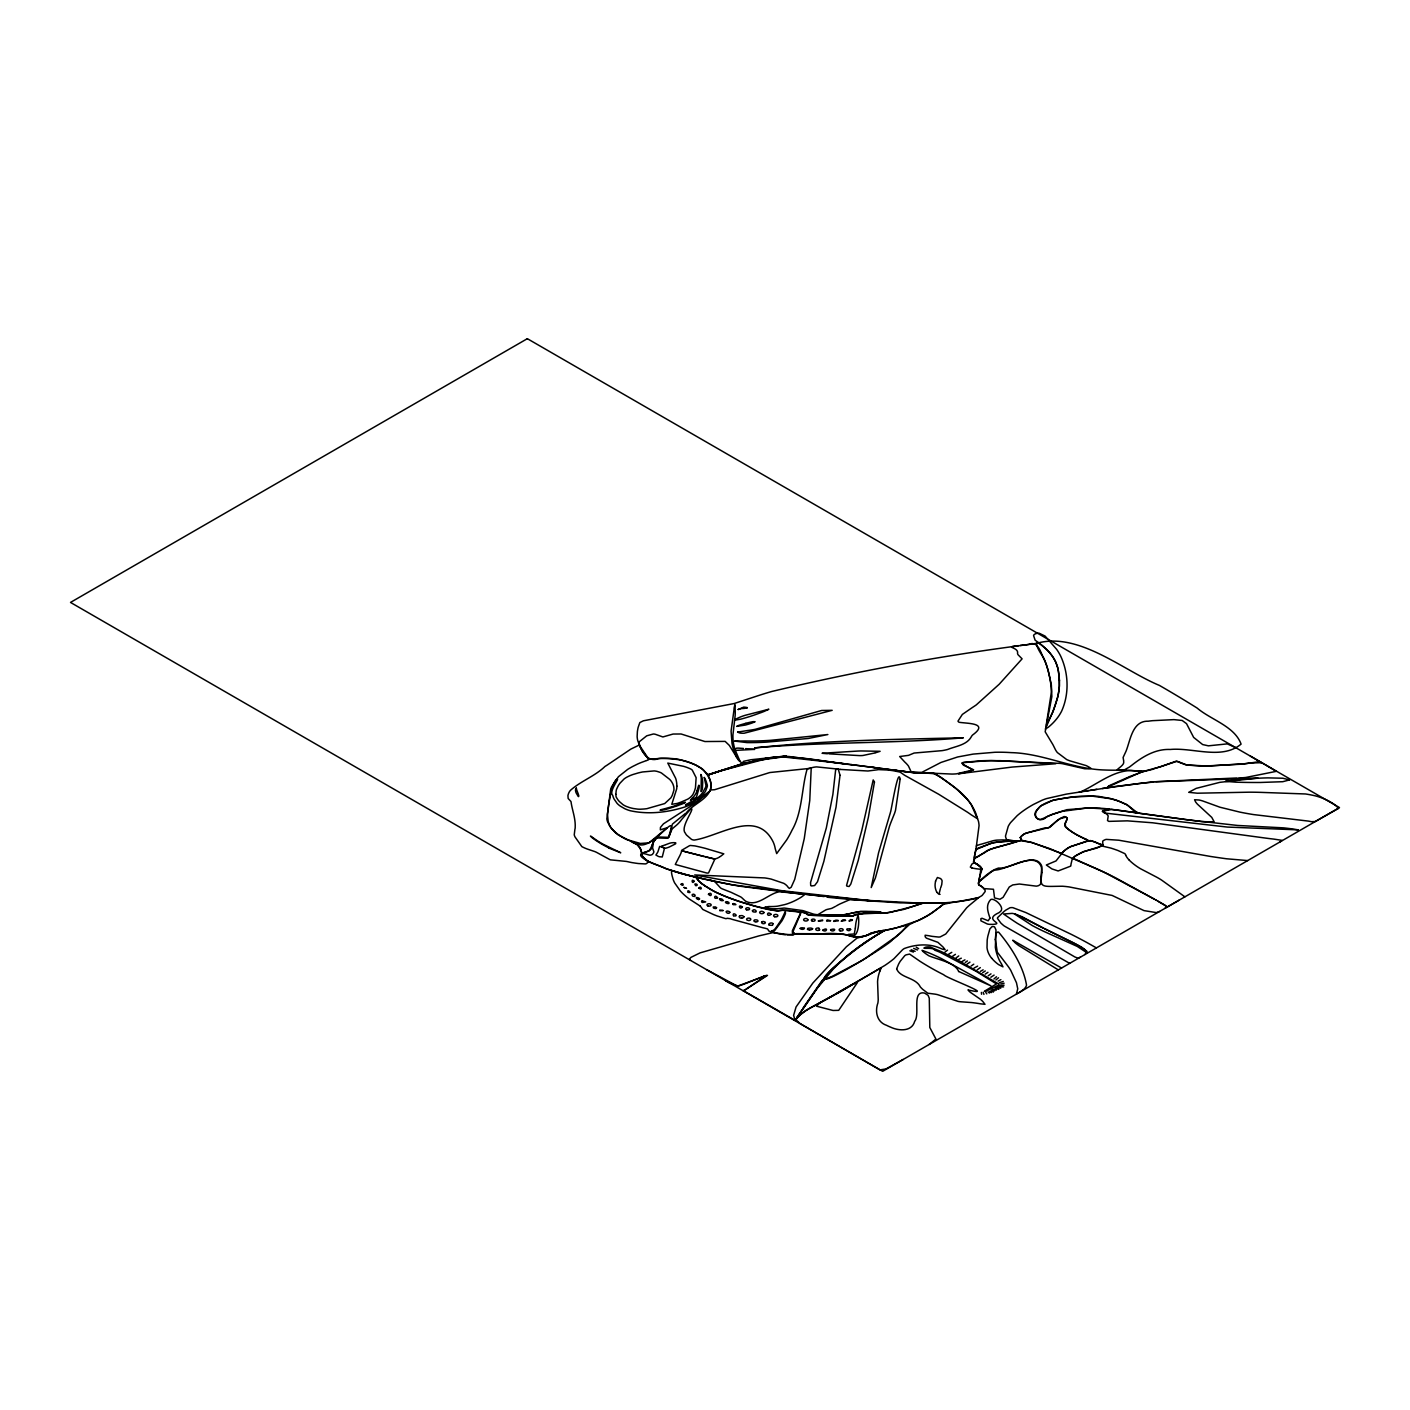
<?xml version="1.0" encoding="UTF-8"?>
<svg xmlns="http://www.w3.org/2000/svg" width="1410" height="1410" viewBox="0 0 1410 1410"><rect width="100%" height="100%" fill="white"/><g stroke="black" fill="none" stroke-linecap="round" stroke-linejoin="round"><path stroke-width="1.5" d="M862.902 943.836L884.035 930.565L879.435 931.235A93.589 54.038 0 0 0 875.663 932.151L871.715 933.261A19.652 11.351 0 0 0 870.182 933.843L865.722 935.676A14.893 8.601 0 0 1 863.396 936.293L859.589 936.822M1067.176 818.54L1066.33 820.972M812.46 928.573L811.014 928.08A8.777 5.076 0 0 0 807.824 928.344L807.401 929.313A5.869 3.384 0 0 0 808.758 929.913L809.481 929.983M700.911 774.583L700.946 774.654A28.147 16.25 0 0 1 701.493 775.976L701.845 777.033A60.507 34.933 0 0 1 702.691 782.55L702.444 787.714A46.724 26.966 0 0 1 702.11 789.935L701.087 791.592L701.246 779.73A67.821 39.163 0 0 0 701.07 776.346L700.84 774.936A14.558 8.407 0 0 1 700.788 774.601L700.858 774.513M732.865 903.863L733.57 903.581A3.595 2.08 0 0 1 735.914 904.638L733.2 904.674A4.477 2.573 0 0 1 732.847 903.863M850.547 929.49C849.102 932.874 843.25 927.868 849.631 928.926M1033.072 842.916L1061.659 853.473A26.737 15.439 0 0 1 1062.787 852.327L1063.545 851.464A39.974 23.089 0 0 1 1066.7 848.873L1068.621 847.639A20.075 11.597 0 0 1 1070.719 846.582L1080.254 843.515A79.683 46.001 0 0 0 1085.488 841.77L1090.318 840.536L1096.434 842.651A22.56 13.025 0 0 1 1097.791 843.25L1102.884 844.872L1102.673 841.347A4.142 2.397 0 0 1 1103.307 840.624L1105.158 839.69A4.776 2.749 0 0 1 1106.339 839.391L1118.817 840.219L1210.397 856.434A572.284 330.398 0 0 0 1226.541 858.778L1247.674 860.576M818.311 920.853L822.647 919.99M1065.96 821.73L1065.026 824.127A12.338 7.12 0 0 0 1064.92 824.815L1064.92 825.273A7.737 4.459 0 0 0 1065.308 826.454L1068.798 829.767A81.798 47.217 0 0 0 1075.231 833.856L1076.218 834.456A78.555 45.349 0 0 0 1080.871 836.87L1088.22 840.677L1071.265 846.405A13.906 8.037 0 0 0 1070.225 846.881L1069.89 847.04A30.192 17.431 0 0 0 1064.709 850.494A63.609 36.713 0 0 0 1063.263 851.851L1063.017 852.098M1067.317 818.505L1066.242 821.113A45.208 26.103 0 0 0 1065.29 823.087M849.137 920.871L850.723 919.532L852.398 920.043M974.574 855.359L974.328 857.756L975.843 857.386A11.174 6.451 0 0 1 976.548 857.104L977.236 856.857A12.285 7.085 0 0 0 978.558 856.311L985.66 851.605A27.777 16.039 0 0 1 989.168 849.684L1017.985 841.153M974.68 854.777L976.249 848.926L981.801 846.723A107.319 61.952 0 0 0 985.59 845.348L989.485 843.938A29.575 17.079 0 0 1 992.199 843.145L993.204 842.916A37.929 21.908 0 0 1 998.65 841.929L1014.266 841.012A6.363 3.666 0 0 0 1015.535 840.942L1017.491 841.118A2.133 1.234 0 0 0 1016.592 840.959L1015.835 840.959M976.372 846.229L979.051 825.696A77.797 44.908 0 0 0 978.505 821.484L975.914 813.605A193.364 111.637 0 0 0 973.799 808.952C965.568 792.984 949.159 783.396 934.883 773.508L917.046 772.856A62.516 36.096 0 0 1 911.635 772.451L898.963 770.776M692.469 797.989L690.407 800.334L694.883 798.078A16.109 9.306 0 0 0 695.641 797.655L695.764 797.584A3.507 2.027 0 0 0 696.575 796.756L698.761 789.159A56.77 32.782 0 0 0 699.043 787.996A17.325 10.011 0 0 0 699.201 785.599M935.464 881.215L937.403 877.496L940.593 878.571A13.747 7.931 0 0 1 941.175 879.205L941.51 879.611A9.183 5.305 0 0 1 942.109 880.933L941.757 884.458A91.033 52.558 0 0 1 941.386 885.691L940.682 887.807M822.717 930.142C828.798 926.388 826.683 933.12 822.753 930.336M669.538 835.39C679.162 805.498 650.75 855.729 635.54 842.775M697.069 790.587L698.338 786.322A29.081 16.779 0 0 1 698.532 785.758L698.884 785.194M720.246 856.61L723.788 853.825L705.37 848.362A167.103 96.479 0 0 0 695.007 845.929L690.336 845.454A12.003 6.927 0 0 0 689.314 845.806L681.664 850.3L681.259 852.31A72.403 41.806 0 0 1 679.197 856.857L675.284 864.453L707.115 873.107A12.796 7.385 0 0 0 708.543 872.949L714.923 858.937L717.108 858.285A22.26 12.849 0 0 0 718.095 857.809L719.47 857.051M940.399 888.617L939.254 893.164A5.605 3.225 0 0 0 939.712 894.275L939.783 894.345M1065.255 823.352L1065.555 827.159L1073.186 832.728A125.843 72.65 0 0 0 1077.998 835.46L1081.206 837.082A56.47 32.606 0 0 0 1083.62 838.192L1085.929 839.161M669.362 835.936L668.005 837.734L657.483 837.311A8.654 4.988 0 0 0 656.461 837.751L655.879 838.086A3.966 2.291 0 0 0 655.421 838.474L654.804 839.285A60.136 34.721 0 0 0 652.812 842.986C655.721 855.2 630.023 850.371 645.886 860.029A43.974 25.38 0 0 0 648.089 861.316L667.036 869.089L696.117 877.461A10.681 6.169 0 0 0 696.452 878.095L697.227 879.188A53.175 30.703 0 0 0 698.25 880.422L698.567 880.774A32.412 18.718 0 0 0 700.276 882.413L704.471 885.533M833.645 921.118L835.725 920.219M879.822 971.19L881.303 967.718L819.774 1002.968L816.443 1006.158L833.028 1010.477L838.721 1010.336L857.527 982.365L852.891 984.251M845.524 920.413L841.224 921.223L842.951 919.796A7.138 4.124 0 0 1 844.978 920.078L845.507 920.289M838.104 920.765L833.751 921.417M739.475 916.165L739.263 916.729A2.415 1.392 0 0 0 741.695 918.21M853.138 915.954L853.297 915.724A4.001 2.309 0 0 1 854.002 915.178L854.389 914.967A8.196 4.741 0 0 1 856.346 914.244A6.997 4.036 0 0 1 857.068 914.085L878.606 913.098A22.877 13.201 0 0 1 880.527 913.31L882.308 913.222A20.621 11.914 0 0 0 886.52 912.94L888.177 912.711A48.081 27.759 0 0 0 891.208 912.147L912.57 906.489A104.763 60.489 0 0 0 916.377 905.273L923.127 903.158L941.704 902.999A21.309 12.302 0 0 0 943.554 902.893L945.352 902.911L942.708 904.815A51.359 29.645 0 0 0 940.629 906.313L933.349 911.988A91.773 52.981 0 0 1 927.163 915.971L925.7 916.817A105.274 60.771 0 0 1 918.932 920.289L895.826 928.062A112.906 65.195 0 0 1 888.229 929.613L876.544 931.64A34.016 19.634 0 0 0 874.165 932.221A39.41 22.754 0 0 0 873.16 932.504L870.569 933.402M852.327 920.307L849.296 921.082M803.207 1007.833L822.153 980.391L828.71 977.747A94.629 54.637 0 0 0 832.57 976.213L861.069 961.074A178.524 103.071 0 0 0 865.476 958.307L895.174 937.192A194.51 112.306 0 0 0 900.585 932.609L909.556 924.466L914.843 921.929A195.726 112.994 0 0 0 918.456 920.272L922.316 918.386A95.545 55.166 0 0 0 931.146 913.292L940.452 906.718A21.732 12.549 0 0 1 941.369 905.837A26.649 15.387 0 0 1 943.378 904.286L956.103 901.748A98.154 56.664 0 0 0 969.357 899.844L971.155 899.457A55.448 32.007 0 0 0 976.196 898.205L978.628 897.694L969.763 905.009A99.282 57.317 0 0 0 966.608 907.864L945.74 934.019L940.206 936.91A7.79 4.494 0 0 1 938.549 937.051L932.169 936.363A74.025 42.741 0 0 1 928.785 935.729L925.136 935.218L925.171 936.734A7.685 4.441 0 0 1 925.506 937.174L925.912 937.668A4.512 2.608 0 0 0 926.617 938.232L937.879 942.321L942.973 946.938A111.76 64.525 0 0 1 945.088 949.688L942.514 949.177A138.127 79.753 0 0 0 939.977 948.119C928.926 943.272 915.46 944.383 904.374 948.489A13.941 8.055 0 0 0 902.347 949.952L893.958 958.694A153.919 88.865 0 0 1 890.732 961.25A144.084 83.19 0 0 1 884.757 965.48L841.77 990.913A380.823 219.872 0 0 1 830.684 996.993L805.392 1010.67L796.826 1017.562L826.013 975.438A199.092 114.933 0 0 1 832.887 968.141L848.785 954.411A491.42 283.727 0 0 1 859.571 946.251L867.15 941.016A166.962 96.391 0 0 1 871.733 938.038L883.911 930.794L896.161 927.851M681.083 884.123L682.44 883.559A2.538 1.463 0 0 1 682.775 885.321L682.757 885.339M802.096 1009.93L795.117 1020.435L817.024 988.586L832.993 969.357A257.096 148.438 0 0 1 840.254 962.237L844.819 958.165A339.669 196.113 0 0 1 858.708 947.062L861.862 944.735M1020.54 837.082L1023.678 834.244A11.967 6.909 0 0 1 1025.881 833.187L1048.74 827.617L1057.341 820.461A58.057 33.523 0 0 1 1059.879 818.664L1064.25 816.513L1067.106 817.906A3.56 2.044 0 0 1 1067.317 818.593M800.404 913.416L800.439 913.398A7.068 4.071 0 0 0 800.228 913.768L792.35 930.794L792.438 932.979M1062.964 852.045L1056.037 860.928L1046.326 865L1051.93 868.913L1058.134 870.957L1070.736 866.11A38.176 22.031 0 0 0 1071.036 864.03L1072.252 858.99A19.811 11.439 0 0 1 1073.68 857.298L1074.067 856.928A16.744 9.659 0 0 1 1075.301 855.976L1083.285 851.693L1094.231 848.75A51.183 29.557 0 0 0 1097.368 847.851L1102.99 844.872M822.629 920.695L818.47 921.135M830.596 929.648C838.21 927.392 833.363 933.138 830.578 930.018M785.352 911.9L785.458 913.539A108.817 62.816 0 0 1 781.88 920.924L774.39 930.97A10.522 6.081 0 0 1 771.781 930.97L771.64 930.953M747.3 707.802L746.912 707.961A3.913 2.256 0 0 1 745.925 708.102A18.436 10.646 0 0 1 745.097 708.173M578.276 796.544L576.108 792.843A47.728 27.548 0 0 1 575.685 791.451L575.509 790.428M685.207 802.308L680.431 803.806M993.944 978.998L996.482 976.76M686.705 812.354C694.495 802.695 713.989 797.284 710.64 782.039A91.086 52.575 0 0 0 710.058 779.73L707.186 774.689A15.774 9.112 0 0 1 706.621 774.037L703.96 770.495A23.899 13.8 0 0 0 701.986 768.679L695.43 764.854A55.219 31.884 0 0 0 691.288 763.074A60.119 34.721 0 0 0 685.454 761.083L678.58 759.373A34.968 20.198 0 0 0 674.791 758.791L669.679 758.368A55.184 31.866 0 0 0 664.357 758.245L661.801 758.298A37.682 21.749 0 0 0 655.386 758.862L648.389 759.038L642.59 751.477A183.088 105.697 0 0 1 640.175 746.947L637.778 740.726A60.7 35.038 0 0 1 637.144 736.461L637.373 731.737A124.133 71.663 0 0 1 638.166 727.313L639.858 722.537L643.418 720.792L734.152 703.537L756.659 696.17A283.921 163.912 0 0 1 771.746 691.499C857.421 671.019 944.471 655.121 1031.891 644.088A60.33 34.827 0 0 0 1038.183 642.907C1079.866 632.367 1123.47 670.596 1159.425 685.419A1280.58 739.333 0 0 1 1197.143 708.067C1210.873 719.805 1234.684 726.256 1241.082 744.11C1221.906 760.202 1193.036 747.318 1170.23 749.468C1155.424 748.798 1142.576 756.676 1131.437 765.524A115.285 66.552 0 0 0 1129.516 766.987L1124.616 769.737L1115.574 770.195A129.561 74.8 0 0 1 1104.259 769.983C1072.464 769.085 1043.065 753.345 1011.111 752.623A99.352 57.352 0 0 0 994.878 752.27L973.094 754.103L957.637 756.976L940.946 762.457L921.752 772.398L914.244 772.61A120.661 69.672 0 0 1 907.564 771.922L872.878 767.392M691.111 808.653C695.306 808.106 679.638 827.406 685.348 833.187A23.353 13.483 0 0 0 686.564 835.09L691.499 839.373A6.239 3.613 0 0 0 694.143 840.078C719.294 836.5 756.712 808.441 773.191 841.981A75.4 43.534 0 0 1 775.253 848.785L776.681 853.596L786.692 839.902A235.1 135.73 0 0 0 792.015 830.208C802.554 812.072 801.655 787.467 807.119 769.173A26.332 15.21 0 0 1 808.882 768.485L813.2 767.357A13.941 8.055 0 0 1 816.69 766.899L837.54 769.049A8.284 4.776 0 0 1 838.298 769.137L838.827 769.208A29.592 17.079 0 0 0 840.395 769.437M690.653 809.04L681.453 819.739A45.631 26.349 0 0 1 679.726 821.977L679.091 822.682A55.325 31.937 0 0 1 675.214 826.278L673.063 828.093A15.439 8.918 0 0 0 671.794 829.644L668.481 837.575L657.13 837.699A2.503 1.445 0 0 0 656.478 837.963L653.57 841.788A82.133 47.411 0 0 0 652.76 843.356L651.949 845.965A6.962 4.018 0 0 0 652.266 847.11L653.87 851.763A15.175 8.76 0 0 1 653.447 853.015L652.425 854.354A3.525 2.027 0 0 1 651.702 854.777L650.856 855.059A2.785 1.604 0 0 1 649.816 855.183C647.437 854.865 639.047 850.917 642.361 856.381A40.626 23.459 0 0 0 644.335 858.285A28.552 16.497 0 0 0 645.939 859.536L648.582 861.862L646.379 863.625A3.472 2.009 0 0 1 645.269 863.925L638.554 863.554A93.412 53.933 0 0 1 635.399 863.132L631.874 862.585A37.224 21.502 0 0 1 629.512 862.092L626.868 861.51A11.985 6.927 0 0 0 625.37 861.316L610.283 859.836L596.624 852.398A22.19 12.813 0 0 0 594.703 851.534L588.04 849.296A33.717 19.458 0 0 1 584.392 847.868L583.246 847.322A70.958 40.978 0 0 1 581.837 846.617L574.98 836.87A31.513 18.189 0 0 1 574.24 834.826L574.928 829.186A16.691 9.641 0 0 0 575.192 827.423C575.65 818.611 572.389 810.627 571.191 802.924A14.47 8.354 0 0 0 570.909 801.479L568.159 798.483L567.93 795.698A33.012 19.07 0 0 1 568.6 793.372L569.305 791.909A18.348 10.593 0 0 1 570.697 790.111C581.237 780.858 594.844 776.205 605.049 766.405A63.256 36.519 0 0 0 606.811 765.33L630.94 749.045L639.365 744.991A11.58 6.68 0 0 0 639.541 745.432L648.935 759.391L648.071 760.008A27.477 15.862 0 0 0 647.49 760.219L646.538 760.554M995.865 979.968L998.491 977.782M685.63 813.235L672.411 824.127L668.534 837.505L657.853 837.452A3.507 2.027 0 0 0 656.937 837.769L654.469 840.519A128.433 74.148 0 0 0 653.006 843.286L652.707 843.867A90.363 52.17 0 0 0 651.755 846.053L649.305 850.741A4.177 2.415 0 0 1 648.336 851.27L645.833 851.975A22.807 13.166 0 0 0 643.418 852.697L641.779 853.015L641.286 851.675A27.389 15.81 0 0 0 640.898 850.441L640.704 849.93A59.167 34.157 0 0 0 639.699 847.815L637.884 845.207A8.213 4.741 0 0 0 636.809 844.378L634.958 843.444A47.658 27.513 0 0 1 634.077 843.004L632.79 842.387A8.196 4.741 0 0 0 632.226 842.158L634.165 842.493M738.258 709.547L743.652 707.133A15.492 8.936 0 0 1 746.56 707.45L747.318 707.626M945.105 951.962L947.538 950.129M956.103 957.884L958.73 955.909M1152.499 769.384L1142.347 771.869A23.582 13.606 0 0 0 1140.655 772.363L1107.626 787.044A2.397 1.375 0 0 0 1108.595 787.309L1152.939 781.88L1257.949 778.038L1219.773 782.356L1196.209 788.366L1188.701 792.332L1197.372 793.213L1249.048 792.191A227.292 131.218 0 0 1 1260.293 792.35L1305.537 793.971A84.3 48.663 0 0 1 1313.38 795.416C1321.893 797.126 1334.248 802.713 1338.531 808.459A45.825 26.455 0 0 0 1337.085 809.181L1315.283 821.519L1311.37 821.695A43.375 25.045 0 0 0 1308.357 821.096L1253.49 814.575A207.763 119.956 0 0 1 1239.936 812.125L1219.967 807.225L1203.153 801.127A20.128 11.632 0 0 0 1199.082 800.016L1194.552 799.734L1195.645 801.99A49.103 28.341 0 0 0 1197.442 804.176L1211.789 817.412L1214.221 821.924L1201.602 821.607L1140.02 813.447L1134.697 811.49L1126.749 804.511L1116.755 800.316A60.842 35.127 0 0 0 1110.005 798.448L1098.69 796.403A25.697 14.84 0 0 0 1095.447 796.157L1081.311 796.315A109.962 63.485 0 0 0 1073.045 796.861L1053.217 800.122L1041.144 805.78A35.197 20.322 0 0 0 1037.778 809.023C1029.899 816.161 1040.58 823.933 1046.678 816.778A130.795 75.523 0 0 1 1052.124 814.398L1066.806 809.692L1086.476 808.089A181.308 104.675 0 0 1 1094.9 808.036L1099.694 808.124M977.165 969.868L980.32 967.595M971.102 966.044L973.781 964.176M988.216 975.79L990.983 973.869M822.241 933.843C834.773 932.609 845.066 934.284 855.782 937.015A31.884 18.4 0 0 0 858.672 936.892L860.593 936.91A22.155 12.796 0 0 0 863.449 936.452L866.991 935.429A9.588 5.534 0 0 0 868.578 934.636L869.899 933.755A6.151 3.543 0 0 1 870.569 933.385M985.255 974.134L987.934 972.318M965.233 962.431L967.419 960.933M967.101 964.052L969.957 962.131M990.842 977.253L994.103 975.103M952.755 956.103L955.434 954.341M1109 785.863L1107.52 787.044L1110.727 787.256L1066.312 794.13L1046.555 798.589A48.01 27.724 0 0 0 1041.831 800.351L1033.477 804.44A121.119 69.918 0 0 0 1025.934 809.005L1024.065 810.292A103.67 59.855 0 0 0 1017.104 815.738L1010.565 822.629A57.881 33.417 0 0 0 1008.22 826.383L1005.506 836.024A20.057 11.58 0 0 0 1006.687 839.496L1007.657 840.184M982.629 972.671L985.29 970.961M735.526 719.364L734.663 720.21L740.708 719.171A145.212 83.842 0 0 0 759.708 713.072L760.801 712.72A155.294 89.658 0 0 0 764.537 711.257L768.855 709.23L745.273 715.275A41.806 24.146 0 0 0 735.474 719.329M746.119 989.15L767.498 975.385L763.832 975.949M1084.924 954.552L1087.004 951.397L1081.593 947.132L1015.535 914.138A19.158 11.069 0 0 0 1012.186 913.38L1003.567 914.015L1010.935 919.073A324.247 187.195 0 0 0 1017.385 923.356L1074.896 956.985L1077.945 958.148L1080.448 957.143M1164.871 908.392L1166.616 907.123A2.943 1.692 0 0 0 1166.299 906.207L1156.13 900.109M1279.98 841.946L1282.095 840.36L1273.759 839.091A217.14 125.367 0 0 1 1265.687 838.104L1152.64 822.788L1127.383 820.849L1108.842 821.378L1107.52 820.549L1108.189 816.073A11.21 6.468 0 0 0 1107.573 815.033L1107.044 814.451A8.495 4.9 0 0 0 1106.18 813.746L1102.99 811.966A18.4 10.628 0 0 0 1103.642 812.319L1104.612 812.794A17.431 10.064 0 0 1 1105.14 813.094L1227.37 827.071L1298.363 829.873L1292.6 828.957A235.875 136.171 0 0 0 1283.682 827.864L1237.539 825.449L1191.785 820.303M929.172 1044.475L935.923 1039.047L929.807 1027.502L929.278 998.21L928.08 995.319L925.083 993.398A10.628 6.133 0 0 0 924.184 992.992C911.547 990.807 920.307 1014.513 914.685 1021.351C911.812 1031.961 898.575 1030.957 890.679 1027.185A39.198 22.63 0 0 1 886.555 1025.317C876.861 1022.109 874.799 1011.587 877.901 1002.951A95.862 55.342 0 0 0 878.218 999.655L877.566 981.748A101.696 58.709 0 0 1 879.822 971.19M836.183 906.013L838.245 904.832A21.749 12.549 0 0 1 838.915 904.48L839.126 904.374A34.915 20.163 0 0 0 839.99 903.933L850.159 899.51L922.334 903.228L905.537 908.904A51.395 29.663 0 0 1 902.682 909.661L884.669 913.187A14.523 8.389 0 0 1 882.607 913.222L881.585 912.834A8.055 4.653 0 0 0 880.968 912.27L860.646 911.424L850.53 913.468M948.63 954.182L951.785 952.349M1179.077 900.197L1166.652 907.317L1165.4 905.467A25.292 14.593 0 0 0 1164.572 904.956L1158.156 901.272M852.116 984.709L835.936 993.962M903.176 1059.474L885.956 1068.939L879.928 1069.89L799.981 1023.501L796.139 1019.888A37.629 21.732 0 0 1 796.579 1018.549L801.144 1014.072A207.323 119.691 0 0 1 804.264 1011.834L807.63 1009.578A98.277 56.735 0 0 1 811.79 1007.04L824.621 1000.113M835.337 906.489L831.935 908.252A7.455 4.3 0 0 1 830.86 908.586L827.212 909.415A11.315 6.521 0 0 0 825.731 909.926L817.941 914.632L840.501 915.231M1159.514 911.477L1156.359 912.605L1144.004 910.613L1112.138 895.438L1069.115 886.925A53.21 30.72 0 0 0 1062.453 886.238C1038.694 886.379 1040.122 889.075 1041.849 866.427C1036.121 850.512 1010.565 869.406 998.562 868.049A27.425 15.827 0 0 0 993.451 870.164C975.103 881.338 979.016 889.181 980.919 867.361A40.767 23.529 0 0 0 979.827 866.234L973.446 862.197L976.513 845.683L980.073 844.467A21.379 12.338 0 0 0 981.554 844.114L993.257 840.695A20.41 11.791 0 0 1 996.905 840.113L1002.528 839.919A50.672 29.258 0 0 1 1007.11 840.149L1015.676 840.959M745.132 989.82L742.964 990.684M833.081 995.583L827.758 998.544M962.272 961.32L964.933 959.84M980.32 971.402L983.14 969.833M825.379 999.831L826.648 999.003M973.975 968.124L977.641 966.114M705.441 886.132L711.222 889.78A70.271 40.573 0 0 0 716.016 892.354L724.811 896.196A209.262 120.819 0 0 0 730.715 898.505L732.284 898.946A251.244 145.054 0 0 0 736.954 900.585L738.558 901.131A249.588 144.102 0 0 0 743.334 902.7A186.754 107.83 0 0 0 755.161 906.154L776.328 910.966A4.671 2.697 0 0 0 777.58 910.931L778.355 910.825A39.445 22.771 0 0 1 779.748 910.631A46.142 26.631 0 0 1 782.515 910.314L802.043 912.217A14.505 8.372 0 0 1 803.277 912.464L804.458 912.746A41.154 23.759 0 0 1 805.515 913.045L807.489 914.808A3.719 2.15 0 0 0 808.106 915.002L851.023 916.183L863.696 913.292A99.493 57.44 0 0 1 871.098 912.975L881.99 913.204L880.192 911.9A13.589 7.843 0 0 0 879.205 911.759L871.944 911.459A198.246 114.457 0 0 0 866.251 911.424L858.408 911.741A14.206 8.196 0 0 0 856.892 911.97L851.199 913.31M1109.194 785.775L1109.617 785.546A39.603 22.877 0 0 1 1110.481 785.106L1127.788 777.404M998.068 981.113L1000.889 979.615M693.086 800.633L695.817 799.17A19.37 11.192 0 0 0 697.562 797.972L700.752 794.87A75.611 43.657 0 0 0 702.744 792.473L705.635 787.274A23.23 13.413 0 0 0 705.916 785.194L704.225 777.509M691.429 801.462L685.436 805.004L689.419 803.488A80.969 46.741 0 0 0 692.874 801.814L700.981 796.597A34.898 20.145 0 0 0 703.237 794.341L704.577 792.614A51.395 29.68 0 0 0 705.687 790.816L707.274 786.657A19.581 11.315 0 0 0 707.309 785.035L705.987 780.858A113.875 65.741 0 0 0 704.718 778.179L704.33 777.492M958.923 959.276L961.303 958.183M884.052 930.847L877.496 934.601A212.522 122.705 0 0 0 872.949 937.456L858.69 947.449A646.08 373.015 0 0 0 850.23 953.847L838.686 963.224A277.188 160.035 0 0 0 832.534 968.758C795.857 1002.845 892.125 943.079 892.336 939.853A154.377 89.13 0 0 0 898.716 934.583A159.348 92.002 0 0 0 902.118 931.393L907.511 925.224L906.313 925.224A53.88 31.108 0 0 1 903.598 926.017L897.465 927.533M1128.687 776.928L1143.528 771.446L1134.151 770.776A60.366 34.845 0 0 1 1131.366 770.565C1113.107 770.547 1097.403 784.189 1081.329 791.556A10.364 5.975 0 0 1 1079.655 791.926L1079.284 791.997M694.161 896.408L692.733 896.125A4.142 2.397 0 0 1 692.257 894.522L693.491 894.169A2.679 1.551 0 0 1 694.601 896.531M867.978 934.918L868.983 934.548M665.996 844.59L668.904 843.497A8.337 4.812 0 0 1 675.707 842.81L675.707 843.726A23.265 13.43 0 0 1 674.526 844.378L669.803 846.758A53.263 30.756 0 0 1 668.728 847.251L665.837 848.203A1.78 1.022 0 0 1 665.203 848.186L659.651 846.423L658.223 850.882A19.881 11.474 0 0 1 656.954 853.42L655.914 855.042L658.417 856.434M665.661 844.713L662.471 845.877M992.252 848.679L990.455 849.366A31.672 18.277 0 0 0 986.788 851.129C983.581 854.301 968.564 858.796 975.473 863.343A2.379 1.375 0 0 1 975.949 863.502L976.954 864.048A17.061 9.852 0 0 1 978.716 865.246L980.144 866.568A59.167 34.157 0 0 1 981.025 867.591L981.448 868.049A6.592 3.807 0 0 1 982.118 868.948L979.65 876.808A166.468 96.109 0 0 0 979.051 879.1L978.716 884.986A11.333 6.539 0 0 1 979.985 885.427A6.539 3.772 0 0 1 980.461 885.674L982.047 886.767A24.27 14.012 0 0 1 983.299 887.877L984.973 890.186A8.231 4.759 0 0 1 985.149 891.578L982.171 895.403A21.326 12.32 0 0 1 979.862 896.813L979.263 897.112A17.237 9.94 0 0 1 977.341 897.923L959.1 901.466A156.951 90.61 0 0 1 952.666 902.171L946.269 902.7A94.928 54.814 0 0 1 940.329 902.982L900.355 902.876L862.708 900.426A798.853 461.211 0 0 1 835.231 898.029L827.159 897.218M853.068 916.059L837.011 915.954M646.097 760.713L641.391 762.44A64.261 37.101 0 0 0 637.584 764.044L632.896 766.37A89.976 51.959 0 0 0 627.626 769.419L618.408 776.734L611.623 786.78A52.223 30.156 0 0 0 610.618 789.618L607.463 814.099L608.151 821.202A81.639 47.147 0 0 0 609.296 824.621L610.178 826.489A23.617 13.642 0 0 0 611.253 828.075L613.491 830.49A76.175 43.974 0 0 0 616.734 833.345L617.633 834.068A58.374 33.699 0 0 0 620.471 836.095A62.763 36.237 0 0 0 626.04 839.355L640.351 843.444L649.041 842.827L667.335 827.67L660.356 829.838L660.444 827.423L663.44 823.845L696.681 802.325L709.988 790.975L696.963 801.127A121.507 70.147 0 0 1 693.262 803.207L689.226 805.198A49.773 28.729 0 0 1 684.432 807.119C667.089 812.565 648.124 814.645 630.27 810.732A28.376 16.374 0 0 1 624.665 808.653L620.347 806.15A30.703 17.731 0 0 1 617.087 803.365L614.09 799.065A47.323 27.319 0 0 1 612.715 795.346C607.886 791.398 622.674 774.654 615.571 780.294A88.16 50.901 0 0 0 611.429 789.406L609.014 802.378A164.371 94.893 0 0 1 608.609 805.216L606.846 818.805A37.999 21.943 0 0 0 607.551 821.73L609.42 825.485A68.491 39.55 0 0 0 611.447 828.375L614.901 832.164A47.94 27.689 0 0 0 618.021 834.773L636.897 844.414L640.034 847.78A35.497 20.498 0 0 1 641.162 850.23L641.585 852.645A5.34 3.084 0 0 1 641.374 853.35C643.295 862.603 657.836 864.26 665.203 868.278A210.883 121.753 0 0 0 674.456 871.45L681.189 873.495A92.408 53.351 0 0 0 685.665 874.676L701.017 878.166M763.903 976.143L747.6 982.717A105.397 60.842 0 0 1 742.383 984.709L738.717 985.96A2.044 1.181 0 0 1 738.153 986.031L734.028 984.832A52.699 30.438 0 0 1 731.913 983.933L731.226 983.616A32.994 19.053 0 0 1 728.97 982.453L725.727 980.69L728.988 982.594M1137.711 812.988L1136.46 812.812M678.228 805.515L668.834 808.529A66.129 38.176 0 0 1 666.243 809.252L665.308 809.499A20.216 11.668 0 0 1 661.942 810.168L660.039 810.186L661.378 809.587A32.994 19.053 0 0 1 662.541 809.287L664.039 808.899M712.402 773.473L707.609 774.989L739.862 764.537L762.704 759.003A70.007 40.414 0 0 1 766.67 758.263L768.186 758.016A89.993 51.959 0 0 1 775.042 757.082L783.907 756.465A43.375 25.045 0 0 1 789.071 756.518L854.055 764.978M999.267 982.752L1003.25 981.431M713.76 773.015L745.22 763.533A202.599 116.959 0 0 1 755.337 761.048A130.055 75.082 0 0 1 758.016 760.378L780.964 757.205A45.243 26.12 0 0 1 785.159 757.152L843.55 763.621M993.116 848.133L1007.674 844.414A42.882 24.763 0 0 0 1011.34 843.374L1021.51 840.254L1028.507 841.752A65.23 37.665 0 0 1 1031.803 842.581L1049.957 848.679L1102.832 871.556A406.626 234.765 0 0 1 1116.315 878.236L1156.323 900.25M772.151 930.67L772.239 930.653A4.882 2.82 0 0 0 771.605 930.864M1152.922 769.067L1154.349 768.626A184.816 106.702 0 0 0 1160.783 766.547L1176.751 761.365A1.762 1.022 0 0 1 1177.614 761.418L1185.828 764.608A13.236 7.649 0 0 0 1187.502 765.031L1208.088 766.071L1244.36 763.726A102.278 59.044 0 0 0 1250.088 763.004L1261.333 762.687L1258.39 761.788L1249.701 763.092A93.73 54.109 0 0 1 1240.906 764.22L1202.73 766.124L1187.079 765.066A17.872 10.311 0 0 1 1183.836 764.097L1176.169 761.153L1164.554 765.313A196.854 113.664 0 0 1 1160.818 766.67L1144.18 771.199A8.196 4.741 0 0 1 1142.682 771.27L1128.229 770.283A50.936 29.416 0 0 0 1125.673 770.142A68.843 39.744 0 0 0 1122.536 770.072L1120.368 770.072A22.049 12.725 0 0 0 1118.764 770.124C1113.213 770.653 1125.074 765.665 1123.647 761.611A6.38 3.684 0 0 0 1123.594 760.413L1123.1 757.487L1125.321 752.728A75.77 43.745 0 0 0 1126.273 750.596C1130.556 739.369 1132.653 720.633 1148.286 721.197A53.88 31.108 0 0 1 1152.622 720.669L1173.931 719.629L1182.162 720.457L1186.533 723.665L1193.653 737.412L1202.642 744.55L1208.388 745.837L1227.246 743.881L1235.495 747.529M1088.238 840.818L1092.82 841.224A47.059 27.178 0 0 1 1096.011 842.457L1100.435 844.537A3.014 1.745 0 0 0 1102.549 845.172M745.837 723.295L740.691 724.775A54.884 31.69 0 0 0 738.664 725.445L736.725 726.397L745.379 725.057A85.058 49.103 0 0 0 751.918 723.083L755.108 721.726L753.416 721.673M702.462 900.902L705.687 901.907L702.533 902.488M1108.172 809.675A24.992 14.417 0 0 1 1107.22 809.904L1102.232 811.314L1111.591 809.446L1136.037 812.742M664.921 808.688L672.834 806.467A77.215 44.574 0 0 0 680.448 803.806M1108.542 809.587L1109.494 809.269L1092.133 808.141A187.072 108.006 0 0 0 1085.4 808.23L1062.276 811.367A100.938 58.268 0 0 0 1057.218 812.847L1054.222 813.834A70.905 40.943 0 0 0 1048.546 816.02L1047.683 816.408A122.829 70.923 0 0 0 1045.48 817.395L1040.88 819.422A2.749 1.586 0 0 1 1040.104 819.545A2.467 1.428 0 0 1 1038.976 819.474L1036.65 818.117L1035.539 815.456A22.489 12.99 0 0 1 1035.522 813.764L1035.574 813.376A14.787 8.548 0 0 1 1035.874 812.301L1036.703 810.715A51.201 29.557 0 0 1 1037.689 809.234L1039.893 806.679A17.784 10.275 0 0 1 1041.461 805.427L1044.704 803.629A52.364 30.227 0 0 1 1048.917 801.797L1051.807 800.774A35.902 20.727 0 0 1 1054.874 799.875L1065.766 797.901A110.068 63.538 0 0 1 1071.018 797.284A104.728 60.471 0 0 1 1076.482 796.791L1092.063 796.121L1110.428 798.677A62.34 35.99 0 0 1 1119.857 801.62L1126.766 804.793A28.923 16.691 0 0 1 1129.269 806.449L1137.465 812.83M875.434 752.799L880.122 751.301L860.893 750.948A140.207 80.952 0 0 0 857.914 751.054L822.065 753.275L827.476 753.768M874.817 752.958L862.99 755.478A14.4 8.319 0 0 1 858.778 755.566L828.921 753.821M1000.659 984.039L1004.114 983.211M849.86 913.627L846.405 914.438M967.471 772.063L973.64 769.807L963.383 765.136L962.096 762.74L985.802 760.801A308.702 178.224 0 0 1 1000.448 760.677L1055.773 763.726L1012.221 767.058L958.412 773.808L967.048 772.063M850.741 913.433L841.47 915.178L825.766 915.125A93.589 54.038 0 0 1 819.88 914.879L816.866 914.649A20.004 11.544 0 0 1 813.464 914.085L803.718 910.86A8.478 4.9 0 0 0 802.501 910.543L789.424 908.78A70.447 40.678 0 0 1 786.833 908.392L784.806 908.111A3.772 2.168 0 0 0 783.749 908.093L782.039 908.287A36.713 21.203 0 0 1 780.788 908.428A40.996 23.67 0 0 1 777.21 908.727L773.191 908.798A16.303 9.412 0 0 1 769.842 908.463L765.912 907.582A4.953 2.855 0 0 1 764.925 907.159L768.873 906.542A51.87 29.945 0 0 0 773.755 906.507L774.795 906.436A19.811 11.439 0 0 0 777.844 906.119L784.577 904.638A34.862 20.128 0 0 0 787.978 903.598L790.851 902.506A64.895 37.471 0 0 0 794.746 900.778A74.113 42.794 0 0 0 801.356 897.112L804.405 894.839L802.325 894.187M1018.337 841.083L1018.566 841.047A9.429 5.446 0 0 1 1020.946 840.677L1032.42 842.598M727.49 918.333L730.274 918.686A46.037 26.578 0 0 0 732.178 919.355L762.81 927.727A67.874 39.18 0 0 0 764.696 928.15L767.181 928.82A2.379 1.375 0 0 1 767.71 929.172L768.714 930.776A3.402 1.956 0 0 0 769.19 931.217L778.62 933.72A142.093 82.027 0 0 0 783.872 934.583L785.564 934.83M727.031 918.439L726.326 918.562A2.908 1.674 0 0 1 725.498 918.597L717.091 915.954A196.959 113.716 0 0 1 713.53 914.561L702.744 909.432L700.294 906.119M846.229 914.456L844.625 914.773A16.673 9.623 0 0 1 842.528 915.037L841.382 915.108M1079.566 791.944L1082.334 791.521M1083.814 791.292L1089.084 790.481M998.826 985.978L1004.096 985.185M1090.423 790.287L1096.821 789.318M741.783 918.033L741.854 918.033A2.573 1.48 0 0 0 744.163 916.659M771.587 758.069L781.404 756.782M1102.32 788.507L1139.791 783.414A216.823 125.19 0 0 1 1153.715 782.092M782.004 756.712L786.48 755.954L750.966 759.743L743.563 761.329L742.418 763.004A2.573 1.48 0 0 0 742.894 763.356L748.957 762.405A83.701 48.328 0 0 1 755.214 760.942C788.067 751.548 821.854 762.228 854.777 765.048M985.854 991.318L998.844 984.956A2.15 1.251 0 0 0 999.02 984.198L956.033 958.976A303.837 175.422 0 0 0 949.829 955.768A356.36 205.737 0 0 0 941.545 951.732L930.406 947.115A6.028 3.49 0 0 0 928.485 946.885L927.868 946.903A6.838 3.948 0 0 0 925.594 947.203C919.02 949.723 933.579 946.674 934.707 950.164A80.864 46.689 0 0 1 939.871 952.208L976.125 971.331L996.5 983.916L984.462 991.23A2.714 1.569 0 0 0 985.343 991.336M809.745 929.948L809.992 929.913A3.296 1.903 0 0 0 812.742 928.749M1018.514 645.621C1002.81 647.454 1019.007 646.908 1017.527 653.341A13.659 7.878 0 0 0 1017.985 654.663L1022.091 658.84L999.196 684.238L976.284 704.894A152.615 88.107 0 0 1 972.512 707.415L962.343 714.429L958.007 721.092A2.89 1.674 0 0 0 959.293 722.308C968.212 723.665 989.133 722.995 972.565 735.033A17.273 9.976 0 0 0 971.032 737.254C966.379 745.15 955.434 746.295 947.538 749.503A36.308 20.956 0 0 1 942.021 750.649L914.103 753.046L908.551 755.355L899.686 756.518L904.867 762.14A41.472 23.952 0 0 1 906.454 763.674L906.965 764.22A52.716 30.438 0 0 1 908.481 766.071L911.071 771.693L912.64 772.31L951.944 774.072A36.219 20.921 0 0 0 956.456 773.843L972.812 770.019L962.589 763.956A6.151 3.56 0 0 1 962.149 763.374L962.995 762.616A16.849 9.729 0 0 1 964.546 762.264L978.487 761.03M1020.17 645.445L1024.999 644.934A45.243 26.12 0 0 0 1028.736 644.37C1038.659 640.034 1041.144 654.522 1044.669 660.55A300.982 173.765 0 0 1 1048.123 670.226L1051.349 684.89L1051.86 696.575L1045.18 731.79L1052.142 743.37A52.47 30.297 0 0 1 1053.323 745.449L1055.614 750.032A45.772 26.438 0 0 0 1057.394 752.587L1066.718 759.585A31.32 18.083 0 0 0 1070.631 761.065L1086.105 765.577A64.296 37.118 0 0 1 1088.996 767.058L1090.917 768.327L1088.027 768.75A18.612 10.734 0 0 1 1084.66 768.75L1062.541 763.709A17.061 9.852 0 0 0 1059.58 763.339L1054.028 763.163A113.928 65.776 0 0 1 1048.934 762.986L991.142 760.519A387.133 223.503 0 0 0 979.58 760.818M696.822 897.606L697.157 897.606A3.12 1.798 0 0 1 699.642 898.963L698.496 899.65M1155.759 781.686L1237.116 777.967M858.567 937.104L857.562 937.139A19.828 11.439 0 0 1 853.72 937.033L848.467 935.606A2.45 1.41 0 0 1 848.186 935.218L843.533 934.107L795.029 933.825A6.486 3.736 0 0 0 793.918 934.513L793.583 934.795A2.89 1.657 0 0 1 793.037 935.147L772.698 932.662L759.021 935.87L700.118 952.86L690.9 957.39L689.402 959.188L690.495 960.386M1238.526 777.932L1242.175 777.774A34.298 19.793 0 0 0 1245.858 777.456L1276.332 771.34L1264.929 764.52M696.205 885.709C699.977 884.475 692.345 882.396 695.764 885.621M997.505 986.894L1003.62 986.877M835.989 916.165L817.483 915.689A131.553 75.946 0 0 1 813.112 915.425L808.758 915.108M823.176 933.755L796.245 933.667A5.217 3.014 0 0 0 794.799 934.09L787.062 934.865M755.601 921.946L755.302 921.893A4.459 2.573 0 0 1 753.821 920.853L754.438 919.99A3.613 2.08 0 0 1 756.183 919.884L756.712 919.937A2.009 1.163 0 0 1 757.981 920.977L758.016 921.047A1.903 1.093 0 0 1 756.253 921.876M921.294 772.891L933.42 773.455L940.029 776.751A105.803 61.088 0 0 1 942.673 778.567L954.2 787.133A119.779 69.143 0 0 1 957.654 790.005L966.784 798.871M1100.417 808.265L1102.567 808.388A34.756 20.057 0 0 1 1105.281 808.617L1113.847 809.657A127.658 73.708 0 0 1 1117.372 810.063L1135.561 812.671M919.849 772.821L911.107 772.239A86.327 49.843 0 0 1 906.242 771.746L888.476 769.384M745.643 748.622L754.702 749.362L734.962 750.42A3.366 1.939 0 0 1 736.32 748.305A1.992 1.146 0 0 1 737.007 748.128L738.382 748.111A29.328 16.938 0 0 1 739.228 748.164L743.528 748.481M726.485 901.607C722.625 902.1 730.451 905.361 728.882 902.435A5.622 3.243 0 0 0 727.031 901.713L726.89 901.677M1008.097 840.219L1013.261 840.73A12.708 7.332 0 0 1 1014.213 840.853L1010.776 841.012A197.312 113.91 0 0 0 1006.335 841.171L992.64 842.687L975.826 849.613A9.183 5.305 0 0 0 975.597 850.195M996.006 987.652L1000.765 988.163M824.127 896.584L732.372 884.828A363.586 209.914 0 0 1 698.849 877.866L695.218 876.967M802.131 894.151L740.514 886.308A223.344 128.944 0 0 1 732.477 884.881L710.975 880.386M783.167 892.107L875.716 901.307L781.369 890.626L694.689 874.958L764.872 877.937A61.441 35.462 0 0 1 771.147 879.082L783.749 883.33A18.083 10.434 0 0 1 785.634 884.599A20.868 12.056 0 0 1 786.868 885.709A16.849 9.729 0 0 1 788.137 887.331L789.353 888.406L791.186 887.26L794.729 879.346L804.246 838.703L809.763 800.475L811.208 768.256L769.789 772.539L714.659 789.706L710.393 790.005A73.99 42.723 0 0 0 710.816 787.89L710.975 786.428A37.259 21.502 0 0 0 710.922 784.172L710.799 783.29A74.043 42.758 0 0 0 710.005 779.977L709.865 779.518A63.168 36.466 0 0 0 708.684 776.698L708.684 774.865L717.39 771.957A117.717 67.962 0 0 1 721.497 770.6L765.366 759.091A76.352 44.08 0 0 1 769.895 758.316M840.395 769.437L867.943 771.006L876.773 769.895A8.442 4.864 0 0 1 878.553 769.613L887.789 770.019A88.09 50.848 0 0 1 892.847 770.653L899.58 771.975A6.186 3.56 0 0 1 900.708 772.504L903.176 774.249A56.7 32.73 0 0 0 904.691 775.306L938.69 794.253L967.454 812.195A126.213 72.879 0 0 1 971.19 814.804L977.465 818.734L971.367 804.899A80.969 46.741 0 0 0 967.366 799.54M851.023 764.59L878.747 768.133M1191.203 820.356L1135.191 812.618M888.141 769.331L854.425 765.013M893.64 770.054L897.077 770.53M939.694 894.398L939.448 894.328A5.693 3.278 0 0 1 937.597 893.059L937.033 892.371M809.463 915.055L806.379 913.31M973.887 863.026L972.054 863.942A31.32 18.083 0 0 0 971.613 864.665L970.327 867.097L971.842 867.908M712.191 880.651L714.412 881.232L720.51 887.895A14.505 8.372 0 0 0 721.955 888.741L727.578 890.979A170.751 98.577 0 0 1 730.909 892.248L740.673 896.883A20.727 11.967 0 0 1 742.136 898.011L744.656 900.391A17.325 9.993 0 0 0 746.084 901.448C758.227 907.159 768.855 892.865 780.118 891.702A67.204 38.793 0 0 0 782.162 891.984M707.556 879.628L711.574 880.527M710.781 880.351L696.117 877.302L699.06 881.232A60.718 35.056 0 0 0 701.598 883.418L702.286 883.964M993.116 989.344L996.341 990.102M705.352 856.875L712.773 858.584A33.1 19.105 0 0 0 713.566 858.743L714.764 858.901A3.789 2.185 0 0 1 713.76 858.778L684.978 851.693M704.013 856.54L681.911 850.741M694.337 876.72L685.313 874.57A79.224 45.737 0 0 1 681.4 873.513L679.796 873.037M994.966 988.322L998.791 989.362M681.823 850.706L684.432 851.446M792.79 933.067L793.125 933.156A4.212 2.432 0 0 0 794.323 933.42M678.933 872.772L671.548 870.499L671.53 872.79A117.735 67.962 0 0 0 672.094 875.68L673.099 879.241A70.112 40.485 0 0 0 674.65 882.907L680.325 890.961A94.012 54.267 0 0 0 689.208 898.963L700.118 906.031M991.741 990.032L994.649 990.895M909.838 950.816L913.416 952.067M733.676 915.918C740.127 916.782 731.949 911.036 733.341 915.601M911.177 949.776L915.143 951.345M990.525 990.93L993.38 992.076M659.034 856.698L662.259 856.98L664.533 848.08A13.007 7.508 0 0 1 662.964 847.41L662.101 847.022M913.662 948.384L917.487 949.987M720.316 894.24L718.483 893.411A83.789 48.363 0 0 1 711.257 889.692L706.322 886.696M661.748 846.864L661.537 846.194A14.964 8.636 0 0 1 662.083 846M794.5 933.244L794.306 933.138A3.349 1.939 0 0 1 792.808 932.01L800.721 913.398M1044.616 928.785L1071.247 941.686A156.827 90.54 0 0 1 1077.504 944.947L1085.083 949.758L1086.934 952.79L1077.258 946.427L1044.193 931.534A229.495 132.487 0 0 1 1032.155 925.489L1014.724 914.121L1022.162 916.782L1043.541 928.291M608.715 848.027L620.735 852.768L603.656 844.484A91.703 52.945 0 0 1 596.412 840.113L591.107 836.394A38.969 22.489 0 0 0 590.49 835.989L590.455 836.2A40.661 23.477 0 0 0 590.984 836.659L592.553 837.945M1154.261 899.087L1107.414 873.988A401.762 231.963 0 0 0 1097.227 869.071L1073.662 858.549L1074.332 856.839A24.693 14.259 0 0 1 1075.301 856.117L1077.152 854.953A48.839 28.2 0 0 1 1081.241 852.821L1082.827 852.116A31.161 17.995 0 0 1 1085.242 851.199L1101.986 846.018L1110.904 848.097A142.375 82.203 0 0 1 1118.042 850.547L1124.775 853.614A4.759 2.749 0 0 1 1125.251 854.143L1125.691 855.059M1096.434 947.908L1086.951 942.567A449.614 259.581 0 0 0 1070.736 934.09L1025.757 912.534L1012.873 907.67A5.64 3.261 0 0 0 1011.869 907.599L1011.005 907.617A3.595 2.08 0 0 0 1009.913 907.793L1005.841 910.102A88.865 51.306 0 0 0 1004.008 911.512L997.61 917.628A5.728 3.296 0 0 0 997.505 918.544L1000.8 922.986A112.218 64.789 0 0 0 1002.069 924.167L1002.545 924.59A52.188 30.139 0 0 0 1004.29 926.017L1069.661 963.365M706.815 969.798L737.465 986.154L766.494 975.491L743.634 990.86L795.134 1020.417L793.618 1015.376L796.051 1006.987L812.847 983.052L846.388 946.762L856.98 938.126L863.66 936.258A10.205 5.887 0 0 0 864.876 935.993L870.023 934.143A56.435 32.589 0 0 1 880.369 931.005L881.338 930.829A30.826 17.801 0 0 1 882.448 930.618L884.017 930.67M1250.388 756.112L1263.748 763.832M989.379 991.53L991.265 992.622M702.409 902.418L702.356 902.382A1.921 1.11 0 0 1 702.127 900.726M1061.554 968.035L1012.715 940.223L1015.323 942.938A115.356 66.605 0 0 0 1018.813 945.599L1058.346 969.904M916.236 947.22L918.633 948.666M704.577 885.568L706.022 886.555M705.229 886.044L702.162 883.911M988.075 992.058L989.485 993.045M1184.893 896.83L1161.717 880.175A70.659 40.784 0 0 0 1156.041 876.844L1140.549 868.754A75.611 43.657 0 0 1 1130.097 860.981L1129.198 860.082M818.858 928.432L818.946 928.485A2.926 1.692 0 0 1 819.333 929.631M1045.515 648.512L1039.381 643.189A27.16 15.686 0 0 0 1038.095 642.29L1035.134 640.211L1033.583 635.575A4.512 2.608 0 0 1 1034.341 634.465L1035.257 633.883A5.076 2.926 0 0 1 1039.223 633.249L1045.092 636.086L1056.636 649.34A116.836 67.451 0 0 1 1060.796 656.373C1068.586 673.31 1069.326 693.79 1061.73 710.922A93.888 54.215 0 0 1 1052.9 723.066A90.593 52.311 0 0 1 1048.353 727.207L1045.356 729.04L1051.684 714.324A278.105 160.564 0 0 0 1058.328 693.861L1059.051 689.49A110.05 63.538 0 0 0 1059.351 685.894L1058.892 674.544A132.593 76.545 0 0 0 1057.394 666.736M979.509 866.057L982.118 868.948L979.703 869.159A37.259 21.52 0 0 1 971.842 867.925M687.992 892.072C686.67 888.335 692.856 893.834 688.256 892.354M716.58 907.74L715.875 908.551A5.005 2.89 0 0 1 713.513 908.058L713.196 907.018L715.416 906.912A5.376 3.102 0 0 1 716.562 907.74M763.797 912.376L763.621 912.182A4.283 2.485 0 0 0 762.211 911.371L761.982 911.301A2.203 1.269 0 0 0 759.637 912.376A2.203 1.269 0 0 0 761.841 913.698A2.203 1.269 0 0 0 764.026 912.376M681.083 884.405L681.805 884.986A6.803 3.93 0 0 0 682.405 885.392M985.766 992.411L986.806 993.874M743.652 916.623L743.599 916.535A3.243 1.868 0 0 0 742.347 915.654L741.008 915.601A3.719 2.15 0 0 0 739.422 916.147M578.082 793.513L576.849 790.27A25.979 14.999 0 0 1 576.39 788.331L576.39 788.137M772.803 923.638L772.839 923.726A3.807 2.203 0 0 1 772.75 924.678M983.211 992.27L983.933 994.403M1057.377 666.736L1057.183 666.049A79.806 46.072 0 0 0 1056.002 662.894A88.777 51.253 0 0 0 1046.185 649.023M981.378 992.393L981.571 994.244M685.419 802.431A27.231 15.721 0 0 1 678.087 805.339M697.227 790.605A47.993 27.707 0 0 1 692.557 798.025M575.65 790.411A7.173 4.142 0 0 1 576.232 788.067M578.312 794.447A7.473 4.318 0 0 1 578.699 796.509M608.873 847.921A118.193 68.244 0 0 1 592.447 837.981M738.064 709.477A10.011 5.781 0 0 1 744.374 708.454M745.89 723.348A41.806 24.129 0 0 1 753.381 721.62M1086 839.303A8.337 4.812 0 0 1 1088.309 840.466M1067.106 818.135A3.684 2.115 0 0 0 1066.048 817.06L1060.285 818.628A51.535 29.751 0 0 0 1057.941 820.179A47.429 27.372 0 0 0 1054.433 823.105A67.204 38.793 0 0 0 1053.746 823.757L1050.097 827.088A4.618 2.661 0 0 1 1048.811 827.6L1047.683 827.829A11.016 6.363 0 0 1 1045.533 828.005L1045.374 828.005A8.989 5.199 0 0 0 1044.369 828.058L1029.194 832.252A28.359 16.374 0 0 0 1026.128 833.257L1025.193 833.645A15.633 9.024 0 0 0 1020.576 837.082M1129.234 860.082A34.228 19.758 0 0 1 1125.638 855.077M991.723 958.236A58.515 33.787 0 0 0 998.456 964.51L1002.968 966.872L1001.523 963.929A83.419 48.169 0 0 1 998.597 958.588L997.928 956.967A123.075 71.064 0 0 1 995.354 947.308L995.971 929.877L994.614 926.987A2.327 1.339 0 0 0 993.786 926.652L992.763 926.546A1.78 1.04 0 0 0 992.005 926.67L989.89 928.89L987.881 936.064A163.719 94.523 0 0 0 987.176 940.1L987.018 947.679A51.324 29.628 0 0 0 991.635 958.254M974.768 863.008A12.761 7.367 0 0 1 979.351 866.11M936.804 892.195A42.459 24.516 0 0 1 935.641 881.232M698.567 899.404A2.697 1.551 0 0 1 696.399 897.535M723.383 900.461A2.256 1.304 0 0 1 720.951 900.479A2.256 1.304 0 0 1 719.911 899.21M719.47 898.946A2.168 1.251 0 0 1 722.643 900.073M747.6 920.36A2.097 1.216 0 0 1 747.476 918.333A2.097 1.216 0 0 1 750.754 919.056A2.097 1.216 0 0 1 748.358 920.518M772.557 925.189A2.221 1.287 0 0 1 771.023 925.26L770.424 925.242A2.185 1.269 0 0 1 768.75 924.854M769.49 923.656A1.921 1.11 0 0 1 772.997 923.585M769.032 924.696A2.908 1.674 0 0 1 769.314 923.603M785.282 911.882A19.899 11.491 0 0 0 784.189 913.927L782.338 917.839A89.57 51.712 0 0 1 780.858 920.536L775.852 927.868A35.867 20.709 0 0 1 774.672 929.26L774.002 929.877A3.454 1.992 0 0 1 772.962 930.424M804.387 927.886A2.062 1.199 0 0 1 802.977 929.296A2.062 1.199 0 0 1 800.439 928.573M799.928 928.52A2.362 1.357 0 0 1 803.383 928.009M819.756 929.736A2.08 1.199 0 0 1 816.866 930.3A2.08 1.199 0 0 1 816.073 928.591A2.08 1.199 0 0 1 819.069 928.256M849.613 928.961A2.203 1.269 0 0 1 850.741 929.349M808.053 919.884A2.221 1.287 0 0 1 805.568 921.012A2.221 1.287 0 0 1 803.647 919.549A2.221 1.287 0 0 1 806.203 918.474L807.366 919.003A2.82 1.621 0 0 1 807.718 919.866M836.43 920.289A1.974 1.146 0 0 1 838.404 920.607M720.316 894.24A149.724 86.433 0 0 0 730.821 898.417L734.416 899.844A156.81 90.522 0 0 0 740.973 902.065L756.535 906.63A163.331 94.294 0 0 0 768.82 909.609L778.708 910.701A12.778 7.385 0 0 1 780.047 910.49L780.805 910.402A52.54 30.333 0 0 1 783.132 910.19L785.282 910.067A8.883 5.129 0 0 1 786.604 910.085L801.233 912.076A28.535 16.479 0 0 1 805.903 913.116M739.704 760.607L736.443 756.994L733.288 748.78A186.79 107.847 0 0 1 732.001 743.352L731.085 731.155L733.94 710.235A101.45 58.568 0 0 0 734.081 708.084L734.892 704.595L735.174 706.304A60.877 35.144 0 0 0 735.121 708.278L735.245 712.314A126.036 72.756 0 0 1 735.139 715.716L732.953 734.698A137.352 79.295 0 0 0 733.429 742.982L733.835 745.22A98.577 56.911 0 0 0 735.28 750.243L739.704 760.607M874.464 781.986L868.366 817.307L858.214 860.523L850.829 884.017L849.084 886.502L846.987 886.167A3.102 1.798 0 0 1 846.564 885.445L861.721 830.702L873.195 779.941L874.464 781.986M615.87 794.359L616.011 796.245A14.875 8.583 0 0 0 616.364 797.373L617.862 799.752A44.327 25.591 0 0 0 619.448 801.62L623.009 804.669A20.956 12.108 0 0 0 626.463 806.485L629.371 807.525A28.024 16.18 0 0 0 633.548 808.547L637.602 809.111A17.202 9.94 0 0 0 640.351 809.217L643.929 809.005A60.278 34.809 0 0 0 646.908 808.67L664.709 803.559L670.878 797.848A75.012 43.305 0 0 0 672.323 795.152L673.874 790.323A30.597 17.66 0 0 0 673.927 788.243L673.857 787.52A36.942 21.326 0 0 0 672.64 783.537L671.689 781.863A31.108 17.96 0 0 0 669.662 779.36L661.537 773.068A11.615 6.697 0 0 0 660.003 772.327L657.166 771.411A12.866 7.438 0 0 0 654.152 770.917L642.625 771.957A58.409 33.717 0 0 0 638.166 772.962L633.055 774.478A38.281 22.102 0 0 0 629.741 775.747L626.763 777.21A25.486 14.717 0 0 0 624.048 779.007L620.065 783.114A61.353 35.426 0 0 0 618.162 785.934L616.593 789.177A31.655 18.277 0 0 0 616.135 791.063L615.87 794.359M752.447 910.701L752.447 910.86A3.137 1.815 0 0 0 753.24 911.865C759.496 913.345 754.403 907.511 752.447 910.701M900.109 779.325L895.544 810.168A136.523 78.819 0 0 1 894.469 813.57L891.508 820.937A300.083 173.254 0 0 0 889.428 826.507L875.416 877.919L871.204 887.577L878.536 852.891L889.745 814.768A124.503 71.875 0 0 0 890.556 811.948C891.543 809.305 898.276 766.141 900.109 779.325M676.853 786.11L676.818 787.344A42.388 24.463 0 0 1 676.606 789.159L671.777 804.299L677.276 803.436A124.344 71.787 0 0 0 681.911 801.744L687.763 799.135A19.934 11.509 0 0 0 689.472 798.007L690.001 797.602A23.406 13.518 0 0 0 693.138 794.077L694.337 791.415A120.502 69.566 0 0 0 695.465 787.697L696.135 777.686L692.257 770.089A11.632 6.715 0 0 0 690.371 768.82L687.287 767.551A54.567 31.513 0 0 0 683.48 766.317L667.794 763.092L675.549 778.091A50.46 29.134 0 0 1 676.236 780.329L676.641 782.568A84.318 48.68 0 0 1 676.853 786.11M698.866 888.106C702.955 891.279 701.034 884.898 698.866 888.071M717.531 897.676C714.517 893.376 712.914 900.267 717.514 897.835M771.111 914.209C766.67 910.085 766.124 917.928 771.094 914.403M1059.509 680.484L1059.439 684.661A213.721 123.393 0 0 1 1057.729 697.174L1052.882 711.997L1046.202 725.251L1051.402 692.01A156.422 90.311 0 0 0 1051.173 686.758L1050.115 679.409A370.83 214.091 0 0 0 1048.793 673.24L1046.572 665.22A171.227 98.859 0 0 0 1043.365 657.342C1035.046 645.727 1032.138 634.888 1048.458 651.332A88.301 50.989 0 0 1 1055.632 661.766L1058.064 668.622L1059.509 680.484M694.125 881.25C691.975 885.374 691.041 877.496 694.125 881.25M723.066 910.455L719.752 910.049A2.185 1.269 0 0 0 719.893 910.772L723.048 910.578M995.354 939.448L997.258 952.138L1006.863 964.704A123.287 71.187 0 0 1 1010.741 970.327L1016.469 982.735L1017.738 988.815L1016.487 993.856L1017.791 993.292A156.545 90.381 0 0 0 1020.399 991.794L1023.924 989.203A20.269 11.703 0 0 0 1026.533 985.202C1023.431 966.203 1010.917 946.833 998.65 932.186A2.397 1.392 0 0 0 997.61 932.081L995.901 933.279L995.354 939.448M840.008 775.288L836.042 807.137L823.881 861.298L817.5 881.779L814.645 885.533L811.561 885.956A2.115 1.216 0 0 1 810.697 885.515L810.574 882.501L826.348 827.864L832.887 794.376L835.654 769.789L837.505 768.961A5.411 3.12 0 0 1 838.263 769.085L840.008 775.288M958.659 971.49L990.983 985.89L941.351 958.536A198.034 114.333 0 0 0 928.591 952.755L922.034 950.322L923.268 951.75A48.099 27.759 0 0 0 926.141 953.971L927.251 954.729A91.897 53.051 0 0 0 928.855 955.768C938.038 959.699 955.398 962.66 958.659 971.49M742.383 906.877C739.968 910.789 737.13 903.475 742.383 906.877M1041.902 872.543L1040.527 884.334L1038.677 885.568A7.685 4.441 0 0 1 1036.297 886.15L1019.36 884.017L1012.715 884.934L1009.278 886.996L1003.092 897.342L999.937 899.28L994.543 897.923L993.468 889.269L983.968 888.6A21.996 12.708 0 0 0 983.193 887.877A32.377 18.7 0 0 0 981.836 886.749L980.814 886.044A11.967 6.909 0 0 0 979.492 885.304L978.188 883.7A15.122 8.742 0 0 1 978.311 882.907L978.487 882.396A4.988 2.873 0 0 1 978.787 881.92L991.688 871.591A31.954 18.436 0 0 1 994.737 870.058C1006.881 870.234 1035.204 850.089 1041.338 867.044A78.608 45.384 0 0 1 1041.814 870.322L1041.902 872.543M708.437 894.257C712.12 898.558 712.209 890.715 708.454 894.187M830.543 920.677L826.806 921.223A2.097 1.216 0 0 1 827.3 919.937L830.543 920.73M686.458 888.37L684.044 887.454L686.458 888.37M989.961 918.069L988.216 920.783L982.135 918.298A2.608 1.516 0 0 0 980.884 918.686L980.919 920.818L987.335 923.991A8.495 4.917 0 0 0 989.45 924.343L992.746 924.378A20.551 11.862 0 0 0 995.16 924.167C1002.105 922.986 983.616 919.532 998.95 912.693A83.772 48.363 0 0 1 1000.589 911.389C1005.03 907.335 994.438 897.553 990.719 899.527C985.449 905.238 987.828 911.547 989.961 918.069M855.359 928.15L854.249 934.002L848.52 934.372A1.886 1.093 0 0 0 848.538 934.812C860.188 942.462 859.342 915.09 857.932 915.742A44.944 25.944 0 0 1 857.65 916.535L857.421 917.187A75.541 43.604 0 0 0 856.522 920.043L856.363 920.695A116.078 67.01 0 0 0 855.588 925.436L855.359 928.15M754.667 747.899C823.035 741.766 896.971 743.563 963.33 737.8C893.781 739.316 823.916 740.479 754.667 747.899M729.834 912.27C729.428 915.072 723.964 911.794 726.996 911.019A5.058 2.926 0 0 1 729.481 911.706L729.816 912.323M896.637 968.864C900.179 978.188 915.619 977.201 920.36 986.982A78.061 45.067 0 0 0 922.704 989.344L927.78 993.204L934.636 994.085A22.049 12.725 0 0 1 937.562 994.649L958.095 1001.4A17.114 9.888 0 0 0 961.162 1001.805L971.702 1002.563A106.367 61.406 0 0 1 975.843 1003.092L977.148 1003.285A66.023 38.123 0 0 1 980.496 1003.832L985.008 1004.308L982.823 1001.505A82.097 47.394 0 0 0 980.443 999.285L971.102 992.852A19.07 11.016 0 0 1 968.582 990.648A23.318 13.465 0 0 1 968 989.89C998.157 997.011 945.951 977.853 943.784 974.786A272.958 157.585 0 0 1 919.796 961.162L909.609 954.094L906.066 954.852A11.721 6.768 0 0 0 904.744 955.698L900.214 961.303A125.278 72.333 0 0 0 898.593 964.14L896.637 968.864M638.712 742.206C641.233 751.125 647.525 763.11 658.717 758.58A26.508 15.316 0 0 1 661.043 758.439L667.917 758.598A88.83 51.289 0 0 1 672.429 758.915L679.285 759.743A29.769 17.184 0 0 1 682.528 760.431L687.657 761.964A81.639 47.129 0 0 1 692.698 763.815L695.835 765.172A30.509 17.607 0 0 1 698.285 766.458A35.462 20.48 0 0 1 703.29 770.142L708.155 774.672L739.968 764.52A19.37 11.174 0 0 1 740.691 764.308L742.083 763.127L739.404 761.048A10.082 5.816 0 0 1 738.505 760.202L729.322 745.397L725.163 741.396L704.912 741.537L681.118 733.993L673.081 734.046L662.876 736.954L655.756 734.434A4.9 2.82 0 0 0 653.288 734.011L646.714 735.826L638.712 742.206M1020.223 837.575L1020.47 837.998A2.467 1.428 0 0 1 1020.858 838.474L1021.598 840.325L1021.21 839.426A13.818 7.966 0 0 0 1020.452 837.928L1020.17 837.522M1289.568 779.906L1282.747 781.704L1260.24 782.479A426.648 246.327 0 0 1 1247.321 782.427A330.416 190.755 0 0 1 1235.988 782.18L1225.343 781.334A40.485 23.371 0 0 1 1226.242 781.193L1237.575 779.677A87.896 50.742 0 0 1 1244.942 779.043L1255.781 778.373A86.345 49.861 0 0 1 1258.707 778.197L1262.866 778.02A191.778 110.72 0 0 1 1267.995 777.879L1282.836 778.232L1289.568 779.906M734.786 741.096L746.965 742.594A166.327 96.021 0 0 0 766.335 742.136L808.194 738.487L827.864 734.539L770.97 740.285A156.968 90.628 0 0 1 745.044 740.973L734.786 741.096M737.589 732.142L739.809 733.006A12.725 7.35 0 0 0 742.436 733.235L742.894 733.253A8.76 5.058 0 0 0 744.268 733.2L832.182 710.323L821.66 710.481L755.372 729.287A60.454 34.898 0 0 1 747.547 730.539L737.677 732.072M761.7 921.893L761.682 921.964A2.873 1.657 0 0 0 761.946 923.162A1.762 1.022 0 0 0 764.608 923.444A1.762 1.022 0 0 0 764.907 921.946L764.731 921.946A3.93 2.274 0 0 0 763.004 921.47L761.7 921.893M527.34 338.682L70.5 602.423L882.66 1071.318L1339.5 807.577L527.34 338.682M708.014 905.978A2.097 1.216 0 0 0 711.169 904.92A2.097 1.216 0 0 0 708.014 903.88A2.097 1.216 0 0 0 708.014 905.978M746.63 909.803A1.956 1.128 0 0 0 749.609 908.904A1.956 1.128 0 0 0 746.754 907.864A1.956 1.128 0 0 0 746.63 909.803M774.636 916.729A2.168 1.251 0 0 0 777.879 915.654A2.168 1.251 0 0 0 774.636 914.579A2.168 1.251 0 0 0 774.636 916.729M840.043 930.812A2.027 1.181 0 0 0 843.18 929.895A2.027 1.181 0 0 0 840.237 928.785A2.027 1.181 0 0 0 840.043 930.812M812.301 921.1A1.868 1.075 0 0 0 815.121 920.166A1.868 1.075 0 0 0 812.319 919.232A1.868 1.075 0 0 0 812.301 921.1"/></g></svg>
